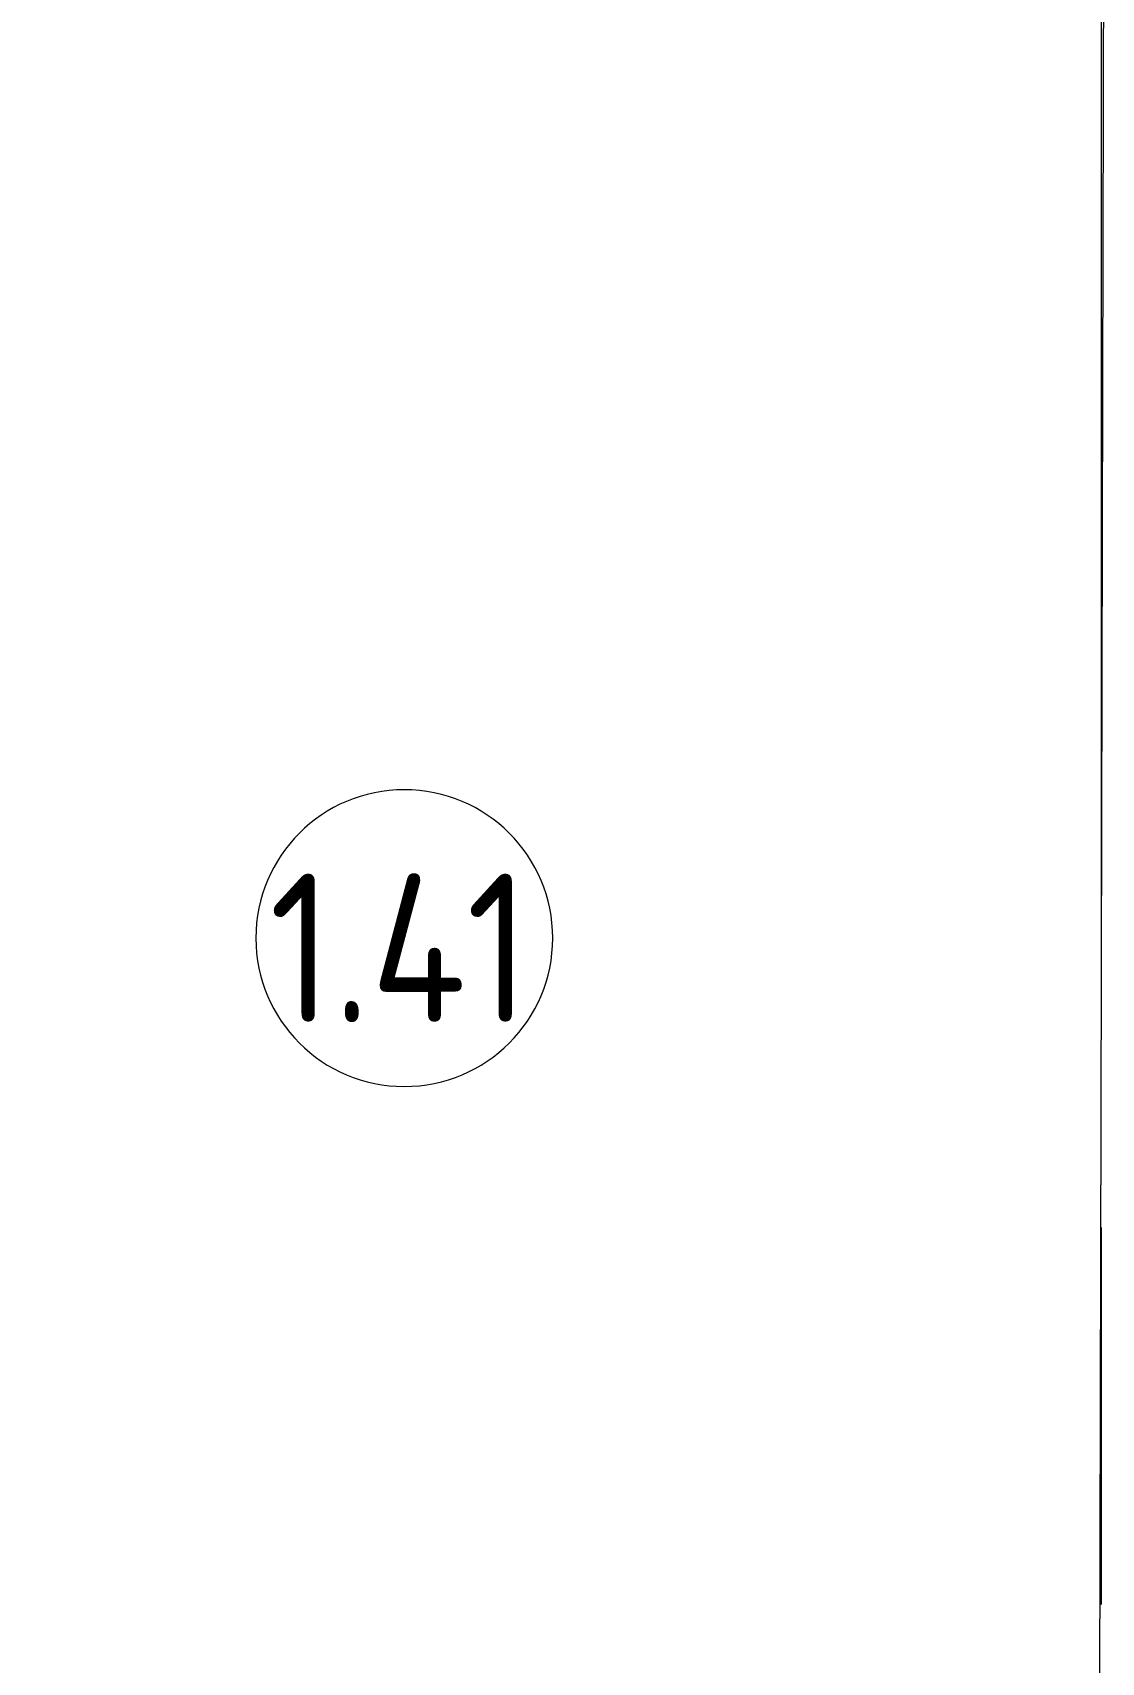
# Model space of a CAD drawing. Header units: millimetres. Extents: x -1113 to 415037, y -3642 to 28069.
# Drawn here: x 62125 to 65725, y 15463 to 20953 of the extents above; entities that cross this region are included whole.
import ezdxf

# ---------------------------------------------------------------- set-up
doc = ezdxf.new("R2010")
doc.units = ezdxf.units.MM
doc.linetypes.add('Осевая', pattern=[6350, 1270, -952.5, 3175, -952.5])
for name, color, linetype, lineweight in [('0) Стена 3.93м', 3, 'Continuous', 60), ('A-AREA-BNDY', 7, 'Continuous', 5), ('A-AREA-IDEN', 7, 'Continuous', 9), ('Оси-2', 7, 'Осевая', 9)]:
    doc.layers.add(name, color=color, linetype=linetype, lineweight=lineweight)
doc.styles.add('GOST Common', font='GOST Common.ttf', dxfattribs={"width": 0.9, "height": 500})

# ---------------------------------------------------------------- blocks, each defined once
blk = doc.blocks.new('Марка_Помещения - Номер-25198446-Объем проектирования 1 этажа')
at = {"layer": 'A-AREA-IDEN'}
for start, end in [(360, 180), (180, 360)]:
    blk.add_arc((0, 0), 2.5, start, end, dxfattribs=at)
blk = doc.blocks.new('1floor')
at = {"layer": 'Оси-2'}
blk.add_line((65660, 3093.7), (65660, 22398.1), dxfattribs=at)
at = {"layer": 'A-AREA-IDEN', "xscale": 199.9999999999999, "yscale": 199.9999999999999, "zscale": 199.9999999999999}
blk.add_blockref('Марка_Помещения - Номер-25198446-Объем проектирования 1 этажа', (63312, 18038.8), dxfattribs=at)
at = {"layer": 'A-AREA-IDEN', "insert": (62857, 18255.9), "char_height": 500, "width": 1140, "attachment_point": 1, "style": 'GOST Common'}
blk.add_mtext('1.41', dxfattribs=at)

msp = doc.modelspace()

# ---------------------------------------------------------------- linework, layer by layer
at = {"layer": 'A-AREA-BNDY', "flags": 128}
msp.add_lwpolyline([(66715.6, 23170.9), (66718.9, 24594.9), (60796.9, 24608.8), (60782.4, 18428.8), (57622.4, 18436.3), (57606.8, 11785.3), (60160.8, 11779.3), (60161.7, 12186.3), (60817.7, 12184.7), (60816.8, 11784.7), (66160.8, 11772.2), (66161.7, 12172.2), (66561.7, 12171.3), (66569.2, 15365.2), (65719.2, 15367.2), (65736.4, 22673.2), (66186.4, 22672.2), (66187.6, 23172.2)], close=True, dxfattribs=at)

# ---------------------------------------------------------------- block references
at = {"layer": '0) Стена 3.93м'}
msp.add_blockref('1floor', (64.7, -136.1), dxfattribs=at)

doc.saveas('drawing.dxf')
